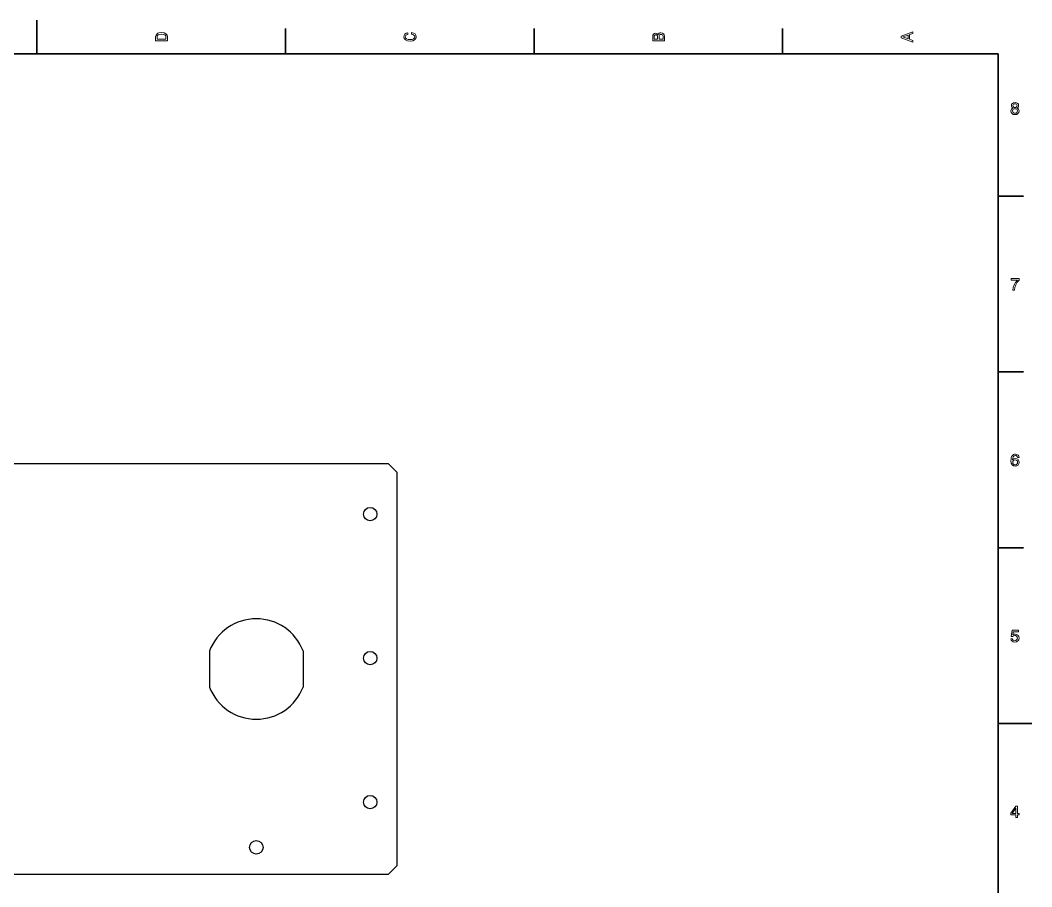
# Model space of a CAD drawing. Extents: x 0 to 594, y 0 to 420.
# Drawn here: x 292 to 594, y 161.3 to 420 of the extents above; entities that cross this region are included whole.
import ezdxf

# ---------------------------------------------------------------- set-up
doc = ezdxf.new("R2010")
doc.units = 0

msp = doc.modelspace()

# ---------------------------------------------------------------- linework, layer by layer
at = {"color": 7, "lineweight": 35, "ltscale": 0.25}
for p, q in [((297, 410), (297, 420)), ((584, 210), (594, 210))]:
    msp.add_line(p, q, dxfattribs=at)
at = {"color": 7, "lineweight": 35, "ltscale": 0.1875}
for p, q in [((371.200012, 410), (371.200012, 417.5)), ((445.399994, 410), (445.399994, 417.5)), ((519.599976, 410), (519.599976, 417.5)), ((584, 367.5), (591.5, 367.5)), ((584, 315), (591.5, 315)), ((584, 262.5), (591.5, 262.5))]:
    msp.add_line(p, q, dxfattribs=at)
at = {"color": 7, "lineweight": 35}
for p, q in [((584, 410), (10, 410)), ((584, 10), (584, 410))]:
    msp.add_line(p, q, dxfattribs=at)
for p, q in [((401.980255, 287.541656), (153.730255, 287.541656)), ((404.480255, 285.041656), (404.480255, 167.541656)), ((153.230255, 165.041656), (401.980255, 165.041656))]:
    msp.add_line(p, q)
at = {"ltscale": 0.088388}
for p, q in [((401.980255, 287.541656), (404.480255, 285.041656)), ((404.480255, 167.541656), (401.980255, 165.041656))]:
    msp.add_line(p, q, dxfattribs=at)
at = {"ltscale": 0.269258}
for p, q in [((348.480255, 231.676819), (348.480255, 220.906494)), ((376.480255, 231.676819), (376.480255, 220.906494))]:
    msp.add_line(p, q, dxfattribs=at)
at = {"color": 7, "lineweight": 13}
for points in [[(332.433228, 414.994965), (332.433228, 413.829987), (335.933228, 413.829987), (335.933228, 414.994965), (335.822266, 415.544678), (335.484375, 415.953186), (334.934662, 416.205353), (334.183228, 416.296112), (333.416656, 416.215424), (333.114075, 416.114563), (332.871979, 415.973358), (332.544189, 415.56485), (332.463501, 415.297546)], [(332.851807, 414.959656), (332.92746, 415.342957), (333.159454, 415.605194), (333.572998, 415.761536), (334.183228, 415.811951), (334.773285, 415.7565), (335.186829, 415.600159), (335.43396, 415.332855), (335.514648, 414.959656), (335.514648, 414.299011), (332.851807, 414.299011)], [(408.832062, 415.817017), (409.255676, 415.716156), (409.558289, 415.549713), (409.744873, 415.317719), (409.805389, 415.04541), (409.71463, 414.71759), (409.442291, 414.460388), (408.998474, 414.28891), (408.383209, 414.233429), (407.77298, 414.28891), (407.324127, 414.455353), (407.051788, 414.712555), (406.955963, 415.04541), (407.006409, 415.287476), (407.147614, 415.494232), (407.374573, 415.65564), (407.687256, 415.766571), (407.687256, 416.245697), (407.20813, 416.094391), (406.845032, 415.832153), (406.618073, 415.47406), (406.537384, 415.04541), (406.663483, 414.510803), (407.016479, 414.102325), (407.596466, 413.840057), (408.383209, 413.749298), (409.169952, 413.840057), (409.749939, 414.102325), (410.108002, 414.510803), (410.229034, 415.04541), (410.133209, 415.514404), (409.865906, 415.89267), (409.427155, 416.159943), (408.832062, 416.301147)], [(482.442017, 415.630402), (482.149506, 415.983429), (481.95282, 416.074219), (481.710754, 416.104462), (481.332489, 416.03891), (481.060181, 415.842224), (480.893738, 415.524506), (480.833221, 415.080688), (480.833221, 413.835022), (484.333221, 413.835022), (484.333221, 415.151306), (484.262604, 415.620331), (484.055847, 415.968292), (483.728027, 416.18515), (483.284241, 416.260803), (482.986694, 416.215424), (482.739563, 416.094391), (482.558014, 415.897705)], [(482.285675, 414.984863), (482.285675, 414.299011), (481.251801, 414.299011), (481.251801, 415.025208), (481.282074, 415.297546), (481.372833, 415.489197), (481.529175, 415.605194), (481.761169, 415.645538), (481.993164, 415.600159), (482.154541, 415.479126), (482.255402, 415.272339)], [(483.914642, 415.095825), (483.914642, 414.299011), (482.70929, 414.299011), (482.70929, 415.050446), (482.744598, 415.368164), (482.850525, 415.595093), (483.032074, 415.731262), (483.294312, 415.776672), (483.571686, 415.731262), (483.763336, 415.605194), (483.879333, 415.393372)], [(558.533203, 413.466858), (558.533203, 413.930847), (557.504395, 414.299011), (557.504395, 415.695984), (558.533203, 416.064117), (558.533203, 416.538177), (555.028137, 415.257202), (555.028137, 414.742798)], [(557.075684, 414.460388), (555.532471, 415), (557.075684, 415.539642)], [(588.374634, 393.802948), (588.117432, 393.661743), (587.940918, 393.465057), (587.829956, 393.217926), (587.794678, 392.92038), (587.875366, 392.471527), (588.107361, 392.123566), (588.485596, 391.901642), (589, 391.815918), (589.509399, 391.901642), (589.887634, 392.123566), (590.119629, 392.471527), (590.205322, 392.92038), (590.164978, 393.217926), (590.059082, 393.465057), (589.877502, 393.661743), (589.625366, 393.802948), (589.827087, 393.923981), (589.968323, 394.090424), (590.054016, 394.292145), (590.08429, 394.539246), (590.003601, 394.897339), (589.791809, 395.184784), (589.448853, 395.371399), (589, 395.441986), (588.546143, 395.371399), (588.203186, 395.184784), (587.986328, 394.897339), (587.910645, 394.539246), (587.935913, 394.292145), (588.021606, 394.090424)], [(588.278809, 392.930481), (588.324219, 393.197754), (588.470459, 393.399475), (588.697388, 393.530609), (589, 393.575989), (589.297546, 393.530609), (589.524475, 393.399475), (589.670776, 393.197754), (589.721191, 392.930481), (589.670776, 392.643005), (589.524475, 392.426147), (589.297546, 392.284943), (589, 392.239532), (588.697388, 392.284943), (588.470459, 392.426147), (588.324219, 392.643005)], [(588.389771, 394.498901), (588.430115, 394.720825), (588.551147, 394.892273), (588.742798, 394.998199), (589, 395.038544), (589.252197, 394.998199), (589.443787, 394.892273), (589.564819, 394.720825), (589.610229, 394.498901), (589.564819, 394.271973), (589.443787, 394.095459), (589.252197, 393.979462), (589, 393.944153), (588.742798, 393.984497), (588.551147, 394.095459), (588.430115, 394.271973)], [(588.299011, 339.416779), (588.80835, 339.416779), (588.974792, 340.248901), (589.267273, 341.025574), (589.680847, 341.746735), (590.220459, 342.422546), (590.220459, 342.841125), (587.819885, 342.841125), (587.819885, 342.382202), (589.736328, 342.382202), (589.18158, 341.701355), (588.763, 340.990265), (588.470459, 340.233795)], [(590.210388, 289.473694), (590.114563, 289.882202), (589.892639, 290.184784), (589.549744, 290.376434), (589.105896, 290.441986), (588.80835, 290.406677), (588.551147, 290.310883), (588.324219, 290.154541), (588.132568, 289.932617), (587.981262, 289.655243), (587.8703, 289.317352), (587.799744, 288.918945), (587.779541, 288.470093), (587.860229, 287.753967), (588.107361, 287.234497), (588.505798, 286.921814), (589.050415, 286.815918), (589.539612, 286.906677), (589.912842, 287.143738), (590.154907, 287.516937), (590.240662, 287.990997), (590.154907, 288.470093), (589.922913, 288.838257), (589.564819, 289.070251), (589.121033, 289.15094), (588.641907, 289.050049), (588.283875, 288.762604), (588.359497, 289.317352), (588.520874, 289.715759), (588.768005, 289.952789), (589.110962, 290.033508), (589.363098, 289.993134), (589.554749, 289.887238), (589.680847, 289.710724), (589.746399, 289.473694)], [(589.751465, 287.985931), (589.695984, 287.668213), (589.554749, 287.426147), (589.32782, 287.264771), (589.04541, 287.214325), (588.747864, 287.264771), (588.520874, 287.421112), (588.374634, 287.663177), (588.329285, 287.980896), (588.3797, 288.293579), (588.520874, 288.530609), (588.752869, 288.681915), (589.065552, 288.737396), (589.337891, 288.681915), (589.554749, 288.535645), (589.695984, 288.298615)], [(587.749268, 235.32962), (587.860229, 234.916077), (588.107361, 234.593307), (588.470459, 234.391571), (588.934448, 234.315933), (589.443787, 234.406708), (589.842224, 234.653824), (590.09436, 235.047195), (590.190186, 235.551514), (590.104492, 236.020538), (589.862427, 236.388702), (589.484131, 236.625732), (588.994934, 236.711456), (588.616699, 236.65094), (588.324219, 236.484512), (588.465454, 237.427597), (589.998535, 237.427597), (589.998535, 237.841141), (588.127502, 237.841141), (587.850159, 235.985245), (588.253601, 235.985245), (588.546143, 236.222275), (588.919312, 236.307999), (589.242065, 236.252533), (589.489197, 236.091141), (589.645569, 235.844025), (589.700989, 235.526306), (589.645569, 235.208588), (589.484131, 234.961456), (589.237061, 234.805115), (588.919312, 234.749649), (588.652039, 234.784943), (588.445251, 234.90094), (588.293945, 235.082504), (588.218323, 235.32962)], [(589.277405, 181.916794), (589.731262, 181.916794), (589.731262, 182.784225), (590.23053, 182.784225), (590.23053, 183.187683), (589.731262, 183.187683), (589.731262, 185.341141), (589.272339, 185.341141), (587.739197, 183.228027), (587.739197, 182.784225), (589.277405, 182.784225)], [(588.162842, 183.187683), (589.277405, 184.756134), (589.277405, 183.187683)]]:
    msp.add_lwpolyline(points, close=True, dxfattribs=at)
for centre in [(396.480255, 272.541656), (396.480255, 229.541656), (396.480255, 186.541656), (362.480255, 173.041656)]:
    msp.add_circle(centre, 2)
for start, end in [(21.03939, 158.960604), (201.039546, 338.960451)]:
    msp.add_arc((362.480255, 226.291672), 15.000008, start, end)

doc.saveas('drawing.dxf')
